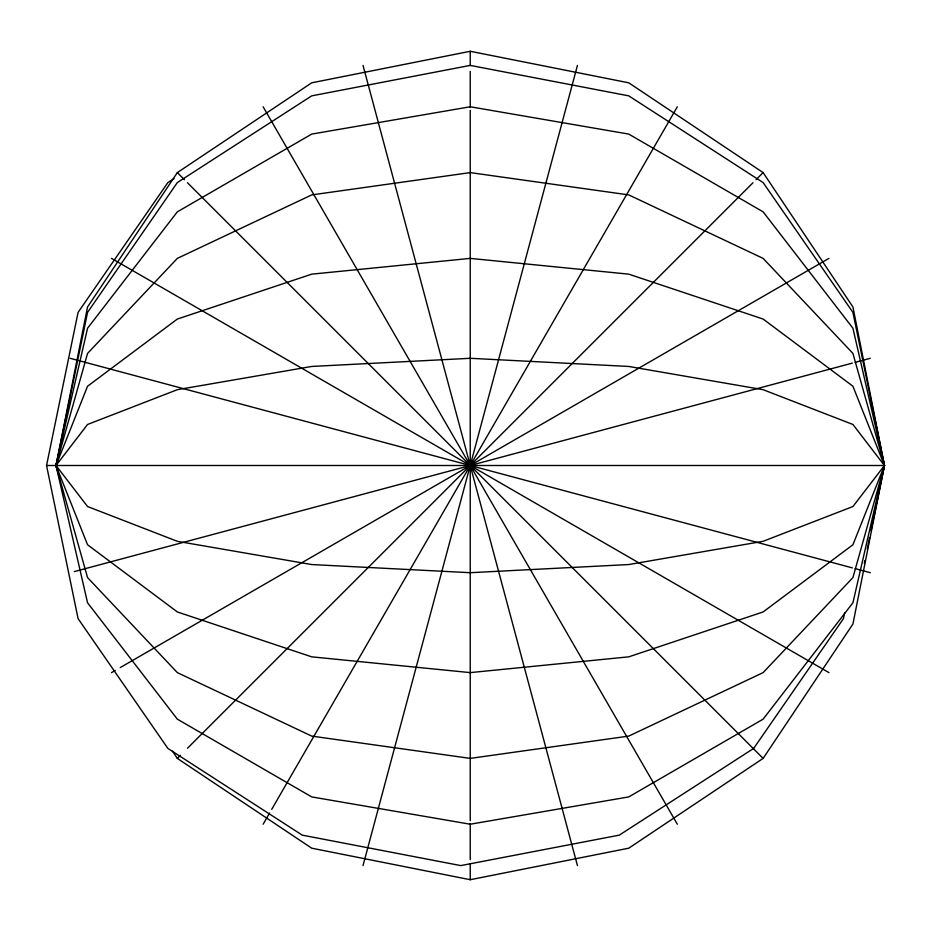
<?xml version="1.0" encoding="UTF-8"?>
<svg xmlns="http://www.w3.org/2000/svg" width="931" height="931" viewBox="0 0 931 931"><rect width="100%" height="100%" fill="white"/><g stroke="black" fill="none" stroke-linecap="round" stroke-linejoin="round"><path stroke-width="1.4" d="M56.582 468.328L56.011 465.5L87.549 306.986L177.332 172.607L311.722 82.812L470.236 51.286L628.751 82.812L763.129 172.607L852.924 306.986L884.45 465.5L852.924 624.014L763.129 758.393L628.751 848.188L470.236 879.714L311.722 848.188L177.332 758.393L172.526 751.201M844.626 612.947L843.451 618.615L753.668 748.419L619.278 835.142L460.764 865.597L302.249 835.142L167.871 748.419L78.076 618.615L46.55 465.5L78.076 312.385L167.871 182.581L173.981 178.647M56.011 465.5L87.549 424.478L177.332 389.693L311.722 366.453L470.236 358.295L628.751 366.453L763.129 389.693L852.924 424.478L884.45 465.5L852.924 506.522L763.129 541.307L628.751 564.547L470.236 572.705L311.722 564.547L177.332 541.307L87.549 506.522L56.011 465.5L87.549 386.249L177.332 319.054L311.722 274.156L470.236 258.387L628.751 274.156L763.129 319.054L852.924 386.249L884.45 465.5L852.924 544.751L763.129 611.946L628.751 656.844L470.236 672.613L311.722 656.844L177.332 611.946L87.549 544.751L56.011 465.5L87.549 353.419L177.332 258.387L311.722 194.905L470.236 172.607L628.751 194.905L763.129 258.387L852.924 353.419L884.45 465.5L852.924 577.581L763.129 672.613L628.751 736.095L470.236 758.393L311.722 736.095L177.332 672.613L87.549 577.581L56.011 465.5L87.549 328.224L177.332 211.849L311.722 134.087L470.236 106.774L628.751 134.087L763.129 211.849L852.924 328.224L884.45 465.5L852.924 602.776L763.129 719.151L628.751 796.913L470.236 824.226L311.722 796.913L177.332 719.151L87.549 602.776L56.011 465.5L87.549 312.385L177.332 182.581L311.722 95.858L470.236 65.403L628.751 95.858L763.129 182.581L852.924 312.385L884.45 465.5L871.02 530.717M864.305 563.325L864.887 560.485M867.227 549.15L869.566 537.804M363.02 865.597L577.441 65.403M263.124 824.226L269.571 813.054M271.724 809.33L677.337 106.774M177.332 758.393L180.381 755.355M187.468 748.256L752.993 182.744M756.03 179.695L763.129 172.607M111.511 672.613L115.235 670.46M120.204 667.597L828.951 258.387M74.282 571.599L852.342 363.113M855.112 362.368L870.334 358.295M46.55 465.5L884.45 465.5M70.128 358.295L852.342 567.887M855.112 568.632L870.334 572.705M111.511 258.387L828.951 672.613M177.332 172.607L184.431 179.695M187.468 182.744L763.129 758.393M263.124 106.774L677.337 824.226M363.02 65.403L577.441 865.597M470.236 51.286L470.236 65.612M470.236 71.35L470.236 107.437M470.236 110.335L470.236 820.665M470.236 823.563L470.236 859.65M470.236 863.956L470.236 879.714"/></g></svg>
